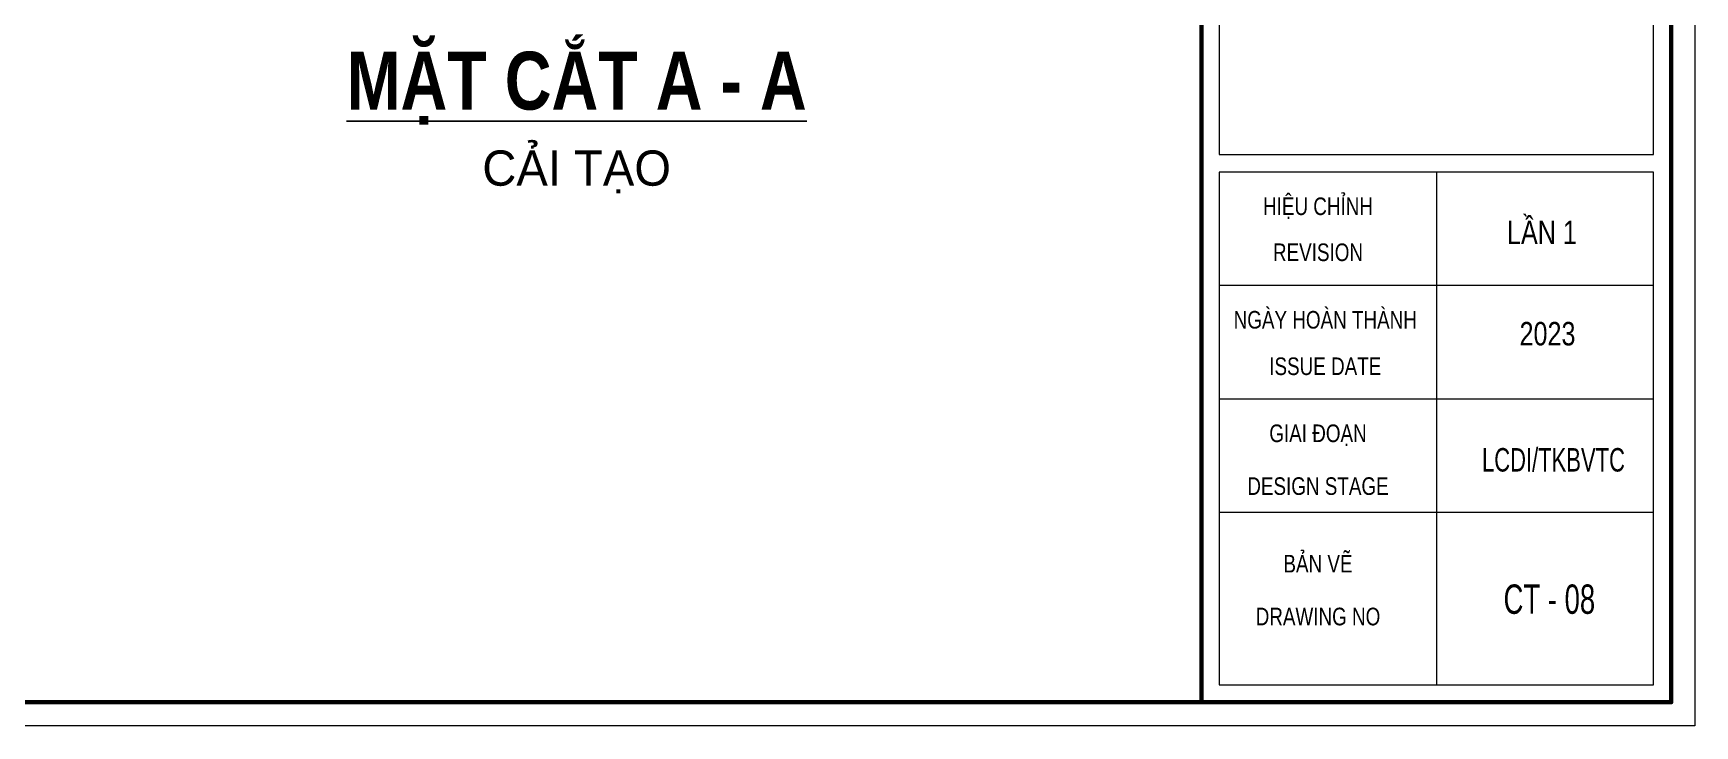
# Model space of a CAD drawing. Header units: millimetres. Extents: x -519517 to -431282, y -372679 to 113618.
# Drawn here: x -451087 to -431282, y -249439 to -241178 of the extents above; entities that cross this region are included whole.
import ezdxf
from ezdxf.enums import TextEntityAlignment as Align

# ---------------------------------------------------------------- set-up
doc = ezdxf.new("R2010")
doc.units = ezdxf.units.MM
doc.header["$LTSCALE"] = 5
doc.linetypes.add('CENTER2', pattern=[28.575, 19.05, -3.175, 3.175, -3.175])
doc.layers.get('0').update_dxf_attribs({"linetype": 'CENTER2'})
for name, color, linetype, lineweight in [('Khungten_LCDI', 7, 'Continuous', 25), ('LC Net thay', 7, 'Continuous', 25), ('LC Text1', 3, 'Continuous', 20), ('LC Text2', 7, 'Continuous', 25)]:
    doc.layers.add(name, color=color, linetype=linetype, lineweight=lineweight)
doc.styles.add('Khungten', font='VHAVAN.TTF', dxfattribs={"width": 0.9, "height": 5000})
doc.styles.add('LC 1', font='VHAVANB.TTF')
doc.styles.add('LC3', font='VHARIALB.TTF', dxfattribs={"width": 0.8})
doc.styles.add('Title', font='VHBLACK.TTF')

# ---------------------------------------------------------------- blocks, each defined once
blk = doc.blocks.new('lcdi fix')
at = {"layer": 'Defpoints', "lineweight": 0}
blk.add_lwpolyline([(-1200, -14850), (-1200, 14850), (40800, 14850), (40800, -14850)], close=True, dxfattribs=at)
at = {"layer": 'Khungten_LCDI', "color": 5, "lineweight": 60}
blk.add_line((36600, 14650), (36600, -14650), dxfattribs=at)
at = {"layer": 'Khungten_LCDI', "color": 5, "lineweight": 25}
blk.add_line((40600, -14650), (40600, 14650), dxfattribs=at)
at = {"layer": 'Khungten_LCDI', "color": 9, "lineweight": 15}
for p, q in [((38600, -10133), (38600, -14500)), ((40450, -11100), (36750, -11100)), ((40450, -12067), (36750, -12067)), ((40450, -13033), (36750, -13033))]:
    blk.add_line(p, q, dxfattribs=at)
at = {"layer": 'Khungten_LCDI', "color": 5, "lineweight": 60}
blk.add_lwpolyline([(0, -14650), (0, 14650), (40600, 14650), (40600, -14650)], close=True, dxfattribs=at)
at = {"layer": 'Khungten_LCDI', "color": 9, "lineweight": 15}
for points in [[(36750, -9983), (40450, -9983), (40450, -7667), (36750, -7667)], [(36750, -14500), (40450, -14500), (40450, -10133), (36750, -10133)]]:
    blk.add_lwpolyline(points, close=True, dxfattribs=at)
at = {"color": 7}
for s, height, style, width, p in [('hiÖu chØnh', 150, 'Khungten', 0.8, (37592, -10499)), ('revision', 150, 'Khungten', 0.8, (37592, -10891)), ('ngµy hoµn thµnh', 150, 'Khungten', 0.8, (37654, -11466)), ('issue date', 150, 'Khungten', 0.8, (37654, -11862)), ('giai ®o¹n', 150, 'Khungten', 0.8, (37592, -12433)), (' lcdi/tkbvtc', 200, 'Title', 0.7, (39571, -12684)), ('design stage', 150, 'Khungten', 0.8, (37592, -12883)), ('b¶n vÏ', 150, 'Khungten', 0.8, (37592, -13544)), ('drawing nO', 150, 'Khungten', 0.8, (37592, -13994))]:
    blk.add_text(s, height=height, dxfattribs=dict(at, style=style, width=width)).set_placement(p, align=Align.CENTER)
at = {"color": 7, "style": 'Khungten', "width": 0.8}
for tag, p in [('REVISION', (39499, -10746)), ('NGAYHT', (39546, -11609))]:
    blk.add_attdef(tag, text='', height=200, dxfattribs=at).set_placement(p, align=Align.CENTER)
at = {"layer": 'LC Text1', "style": 'Title', "width": 3.882085}
for tag, p, p2 in [('TENBANVE1', (36913, -8886), (40339, -8886)), ('TENBANVE2', (36913, -9562), (40339, -9562))]:
    blk.add_attdef(tag, text='', height=250, dxfattribs=at).set_placement(p, p2, align=Align.FIT)
at = {"layer": 'LC Text1', "style": 'Title', "width": 0.7}
blk.add_attdef('SOBANVE', text='', height=250, dxfattribs=at).set_placement((39562, -13896), align=Align.CENTER)
blk = doc.blocks.new('TIEUDE1')
at = {"layer": 'LC Text2', "color": 7, "style": 'LC 1'}
blk.add_attdef('TIªU§Ò', text='', height=5, dxfattribs=at).set_placement((0, 0), align=Align.BOTTOM_CENTER)
blk.add_attdef('TL', text='', height=3, dxfattribs=at).set_placement((0, -2), align=Align.TOP_CENTER)

msp = doc.modelspace()

# ---------------------------------------------------------------- block references
at = {"layer": 'LC Net thay'}
ref = msp.add_blockref('lcdi fix', (-488401.8, -228648.6), dxfattribs=dict(at, xscale=1.400000036310157, yscale=1.400000036310157, zscale=1.400000036310157))
ref.add_attrib('NGAYHT', '2023', dxfattribs={"layer": 'LC Text1', "height": 280, "style": 'Khungten', "width": 0.8}).set_placement((-433037.3, -244901.7), align=Align.CENTER)
ref.add_attrib('REVISION', 'lÇn 1', dxfattribs={"layer": 'LC Text1', "height": 280, "style": 'Khungten', "width": 0.8}).set_placement((-433103.5, -243693.4), align=Align.CENTER)
ref.add_attrib('SOBANVE', 'ct - 08', dxfattribs={"layer": 'LC Text1', "height": 350, "style": 'Title', "width": 0.7}).set_placement((-433015, -248103.2), align=Align.CENTER)
at = {"layer": 'LC Text2'}
ref = msp.add_blockref('TIEUDE1', (-444609.6, -242296.1), dxfattribs=dict(at, xscale=140.1625041181867, yscale=140.1625041181867, zscale=140.1625041181867))
ref.add_attrib('TIªU§Ò', '%%UmÆt c¾t a - a', dxfattribs={"color": 7, "height": 690.218, "style": 'LC3', "width": 0.8}).set_placement((-444609.6, -242296.1), align=Align.BOTTOM_CENTER)
ref.add_attrib('TL', 'c¶i t¹o', dxfattribs={"color": 7, "height": 420.49, "style": 'LC 1'}).set_placement((-444609.6, -242576.4), align=Align.TOP_CENTER)

doc.saveas('drawing.dxf')
